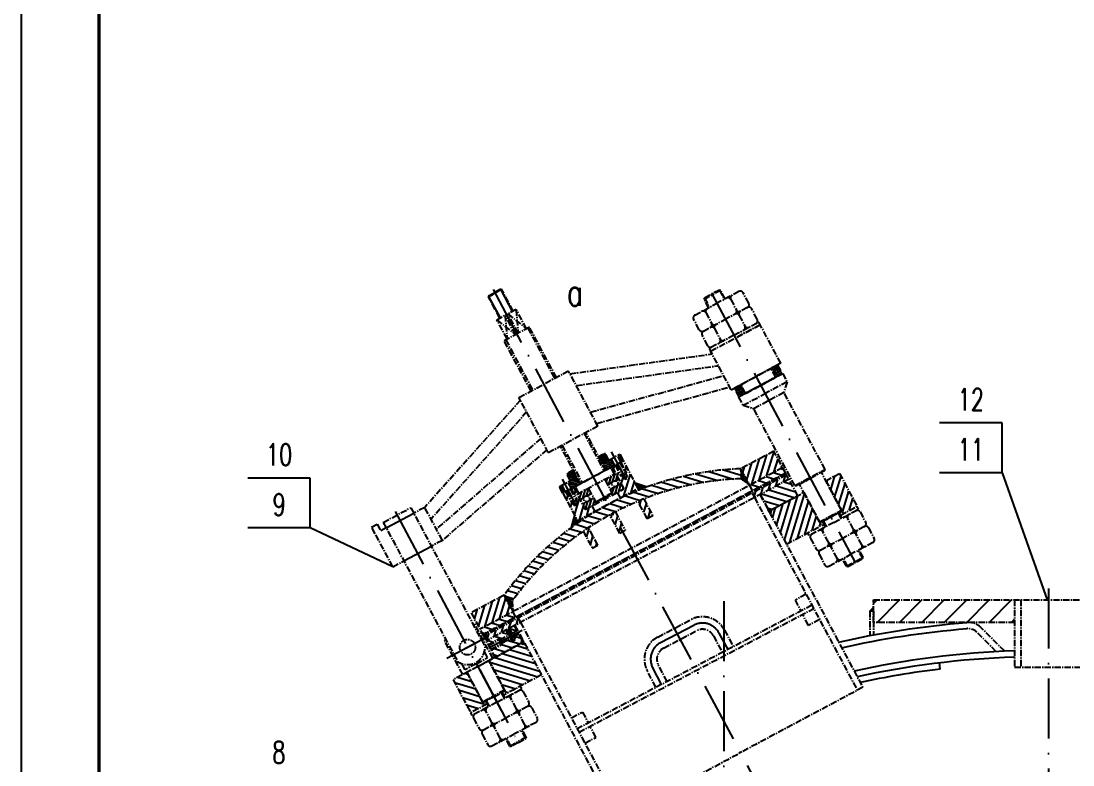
# Model space of a CAD drawing. Extents: x 16951 to 22201, y 5776 to 13201.
# Drawn here: x 16951 to 18636, y 10267 to 11459 of the extents above; entities that cross this region are included whole.
import ezdxf
from ezdxf.enums import TextEntityAlignment as Align

# ---------------------------------------------------------------- set-up
doc = ezdxf.new("R2010")
doc.units = 0
doc.header["$LTSCALE"] = 8
for name, pattern in [('ACAD_ISO02W100', [15, 12, -3]), ('ACAD_ISO10W100', [18, 12, -3, 0, -3]), ('CENTER', [2, 1.25, -0.25, 0.25, -0.25]), ('PHANTOM', [2.5, 1.25, -0.25, 0.25, -0.25, 0.25, -0.25])]:
    doc.linetypes.add(name, pattern=pattern)
for name, color, linetype in [('1', 1, 'Continuous'), ('2', 7, 'CENTER'), ('6', 7, 'PHANTOM'), ('HGJX', 2, 'CENTER'), ('K1', 4, 'Continuous'), ('sb', 1, 'Continuous'), ('tank', 1, 'Continuous'), ('tankx', 2, 'ACAD_ISO10W100'), ('tanky', 7, 'Continuous')]:
    doc.layers.add(name, color=color, linetype=linetype)
doc.styles.add('hzfs', font='simplex.shx', dxfattribs={"width": 0.7, "bigfont": 'hzfs.shx'})
doc.dimstyles.new('PVCAD$0', dxfattribs={"dimscale": 15, "dimtxt": 3, "dimasz": 3, "dimexe": 2, "dimexo": 1, "dimgap": 1, "dimtad": 1, "dimdec": 0, "dimzin": 0, "dimdsep": 46, "dimtxsty": 'hzfs', "dimcen": 2.5, "dimclrd": 4, "dimclre": 4, "dimadec": 0, "dimazin": 0, "dimtfac": 1, "dimtmove": 0, "dimatfit": 0, "dimfxl": 1, "dimarcsym": 0})
pattern_1 = [(163.092284, (26679.783, -2328.117), (-2.770166, -9.1132764), [])]
pattern_2 = [(73.092284, (26679.783, -2328.117), (-9.1132764, 2.770166), [])]

# ---------------------------------------------------------------- blocks, each defined once
blk = doc.blocks.new('*D217')
at = {"color": 4, "lineweight": -2}
for p, q in [((19353.8, 11442), (19814.5, 11442)), ((19789.5, 11404.5), (19789.5, 9191.7)), ((18551.3, 9154.2), (19814.5, 9154.2))]:
    blk.add_line(p, q, dxfattribs=at)
at = {"color": 4}
for points in [[(19783.2, 11404.5), (19795.7, 11404.5), (19789.5, 11442)], [(19783.2, 9191.7), (19795.7, 9191.7), (19789.5, 9154.2)]]:
    blk.add_solid(points, dxfattribs=at)
at = {"layer": 'Defpoints', "color": 0}
for p in [(19341.3, 11442), (18538.8, 9154.2), (19789.5, 9154.2)]:
    blk.add_point(p, dxfattribs=at)
at = {"color": 0, "insert": (19748.4, 10298.1), "char_height": 37.5, "attachment_point": 5, "rotation": 90, "style": 'hzfs'}
blk.add_mtext('(2288)', dxfattribs=at)

msp = doc.modelspace()

# ---------------------------------------------------------------- hatches: boundary and pattern name
h = msp.add_hatch()
h.set_pattern_fill('ANSI31', color=3, scale=3, angle=28.0923, style=0)
h.set_pattern_definition(pattern_2)
h.paths.add_polyline_path([(17671.8, 10511.2), (17685.9, 10484.7), (17738.8, 10513), (17724.7, 10539.4)])
h.paths.add_polyline_path([(18104, 10741.9), (18118.2, 10715.5), (18171.1, 10743.7), (18157, 10770.2)])
h = msp.add_hatch()
h.set_pattern_fill('ANSI31', color=256, angle=-61.9077, style=0)
h.set_pattern_definition([(343.092284, (3331.45, 5488.4847), (0.9233886, 3.0377588), [])])
h.paths.add_polyline_path([(17911.9, 10752.5), (17915.9, 10754.6), (17910.2, 10765.2), (17906.3, 10763.1)])
h.paths.add_polyline_path([(17818.8, 10702.8), (17822.8, 10705), (17817.2, 10715.5), (17813.2, 10713.4)])
h.paths.add_polyline_path([(17847.1, 10717.9), (17841.4, 10728.5), (17834.4, 10724.7), (17828.7, 10735.3), (17825.2, 10733.4), (17830.8, 10722.8), (17826.9, 10720.7), (17832.5, 10710.1)])
h.paths.add_polyline_path([(17882, 10750.2), (17887.7, 10739.6), (17902.2, 10747.3), (17896.6, 10757.9), (17892.6, 10755.8), (17886.9, 10766.4), (17883.4, 10764.5), (17889.1, 10753.9)])
h = msp.add_hatch()
h.set_pattern_fill('ANSI31', color=256, scale=3, angle=118.0923, style=0)
h.set_pattern_definition(pattern_1)
h.paths.add_polyline_path([(17685.9, 10484.7), (17690.6, 10475.9), (17743.5, 10504.1), (17738.8, 10513)])
h.paths.add_polyline_path([(18118.2, 10715.5), (18122.9, 10706.6), (18175.8, 10734.9), (18171.1, 10743.7)])
h = msp.add_hatch()
h.set_pattern_fill('ANSI31', color=256, scale=3, angle=28.0923, style=0)
h.set_pattern_definition(pattern_2)
h.paths.add_polyline_path([(17840.4, 10683.7), (17836.3, 10683.8), (17834, 10688.3), (17832.7, 10687.6), (17823.3, 10705.2), (17818.8, 10702.8), (17842.4, 10658.7), (17870.1, 10673.5), (17865.4, 10682.3), (17854.8, 10676.7), (17835.9, 10712), (17832.1, 10709.9), (17841.5, 10692.3), (17840.2, 10691.6), (17842.5, 10687.1)])
h.paths.add_polyline_path([(17939.4, 10710.5), (17915.9, 10754.6), (17910.9, 10752), (17920.3, 10734.3), (17919, 10733.6), (17921.4, 10729.2), (17919.2, 10725.8), (17915.2, 10725.9), (17912.8, 10730.3), (17911.5, 10729.6), (17902.1, 10747.3), (17897.7, 10744.9), (17916.5, 10709.6), (17905.9, 10704), (17910.6, 10695.2)])
h = msp.add_hatch()
h.set_pattern_fill('ANSI31', color=256, scale=3, angle=118.0923, style=0)
h.set_pattern_definition(pattern_1)
h.paths.add_polyline_path([(18104.6, 10725.9), (18104, 10741.9, 0.114353), (17890.9, 10684.6), (17898.4, 10670.5, -0.114353)])
h = msp.add_hatch()
h.set_pattern_fill('ANSI37', color=256, angle=28.0923, style=0)
h.set_pattern_definition([(253.092284, (12898.874, 24127.604), (3.0377588, -0.9233886), []), (343.092284, (12898.874, 24127.604), (0.9233886, 3.0377588), [])])
h.paths.add_polyline_path([(18118.2, 10715.5), (18104, 10741.9), (18104.6, 10725.9)])
h = msp.add_hatch()
h.set_pattern_fill('ANSI31', color=3, scale=3, angle=28.0923, style=0)
h.set_pattern_definition(pattern_2)
h.paths.add_polyline_path([(17692, 10473.2), (17695.8, 10466.2), (17750.9, 10495.6), (17747.2, 10502.7)])
h.paths.add_polyline_path([(18122.1, 10702.8), (18125.8, 10695.8), (18181, 10725.2), (18177.2, 10732.2)])
h = msp.add_hatch()
h.set_pattern_fill('ANSI31', color=256, scale=3, angle=118.0923, style=0)
h.set_pattern_definition(pattern_1)
h.paths.add_polyline_path([(17751.8, 10462.1), (17753.5, 10467.5), (17748.3, 10477.2), (17740.3, 10473), (17742.7, 10468.6), (17737.4, 10465.7), (17735, 10470.1), (17720.5, 10462.4), (17721.4, 10460.6), (17703.8, 10451.2), (17709.9, 10439.7)])
h.paths.add_polyline_path([(17695.8, 10466.2), (17699.1, 10460), (17716.7, 10469.4), (17717.7, 10467.7), (17732.2, 10475.4), (17728, 10483.4)])
h.paths.add_polyline_path([(17745.5, 10482.5), (17741.2, 10490.4), (17733.3, 10486.2), (17737.5, 10478.3)])
h.paths.add_polyline_path([(18135.6, 10700.9), (18147.8, 10678), (18153.2, 10676.4), (18195.1, 10698.7), (18181, 10725.2)])
h = msp.add_hatch()
h.set_pattern_fill('ANSI37', color=256, angle=28.0923, style=0)
h.set_pattern_definition([(253.092284, (12899.4256, 24127.8984), (3.0377588, -0.9233886), []), (343.092284, (12899.4256, 24127.8984), (0.9233886, 3.0377588), [])])
h.paths.add_polyline_path([(17940.9, 10707.9, -0.007187), (17954, 10712.9), (17934.6, 10719.5), (17939.4, 10710.5)])
h = msp.add_hatch()
h.set_pattern_fill('ANSI31', color=256, scale=3, angle=28.0923, style=0)
h.set_pattern_definition(pattern_2)
h.paths.add_polyline_path([(17954.1, 10661.9), (17962.9, 10666.6), (17948.5, 10693.6, 0.005318), (17939.2, 10689.8)])
h = msp.add_hatch()
h.set_pattern_fill('ANSI31', color=256, scale=3, angle=118.0923, style=0)
h.set_pattern_definition(pattern_1)
h.paths.add_polyline_path([(17898.4, 10670.5), (17890.9, 10684.6, 0.114353), (17724.7, 10539.4), (17737.7, 10530.1, -0.114353)])
h = msp.add_hatch()
h.set_pattern_fill('ANSI31', color=256, scale=3, angle=28.0923, style=0)
h.set_pattern_definition(pattern_2)
h.paths.add_polyline_path([(17898.4, 10670.5, 0.002644), (17894, 10668.1), (17910, 10638.3), (17914.4, 10640.7)])
h.paths.add_polyline_path([(17914.4, 10640.7), (17918.8, 10643), (17902.9, 10672.8, 0.002644), (17898.4, 10670.5)])
h = msp.add_hatch()
h.set_pattern_fill('ANSI37', color=256, angle=28.0923, style=0)
h.set_pattern_definition([(343.092284, (9499.6337, 22313.167), (-0.9233886, -3.0377588), []), (253.092284, (9499.6337, 22313.167), (-3.0377588, 0.9233886), [])])
h.paths.add_polyline_path([(17843.8, 10656.1, 0.007187), (17832.3, 10647.9), (17837.6, 10667.7), (17842.4, 10658.7)])
h = msp.add_hatch()
h.set_pattern_fill('ANSI31', color=256, scale=3, angle=28.0923, style=0)
h.set_pattern_definition(pattern_2)
h.paths.add_polyline_path([(17859.8, 10647.4, 0.005318), (17851.4, 10641.8), (17865.8, 10614.8), (17874.7, 10619.5)])
h = msp.add_hatch()
h.set_pattern_fill('ANSI37', color=256, angle=28.0923, style=0)
h.set_pattern_definition([(343.092284, (9500.1854, 22313.4614), (-0.9233886, -3.0377588), []), (253.092284, (9500.1854, 22313.4614), (-3.0377588, 0.9233886), [])])
h.paths.add_polyline_path([(17738.8, 10513), (17737.7, 10530.1), (17724.7, 10539.4)])
at = {"layer": '1'}
h = msp.add_hatch(dxfattribs=at)
h.set_pattern_fill('ANSI31', color=256, scale=3, angle=28.0923, style=0)
h.set_pattern_definition(pattern_2)
h.paths.add_polyline_path([(18204.8, 10703.9), (18153.2, 10676.4), (18151, 10669.8), (18177.1, 10621.1), (18233.1, 10651)])
h.paths.add_polyline_path([(18262.2, 10734.5), (18240.1, 10722.7), (18268.4, 10669.8), (18290.4, 10681.6)])
h = msp.add_hatch(dxfattribs=at)
h.set_pattern_fill('ANSI37', color=256, scale=0.25, angle=28.0923, style=0)
h.set_pattern_definition([(163.0922837, (23811.1701, -3859.317), (0.230847146, 0.7594397), []), (73.0922837, (23811.1701, -3859.317), (0.7594397, -0.230847146), [])])
h.paths.add_polyline_path([(18146.9, 10677.5), (18147.8, 10678), (18153.2, 10676.4), (18148.8, 10674)])
h.paths.add_polyline_path([(18148.8, 10674), (18153.2, 10676.4), (18151, 10669.8)])
h = msp.add_hatch(dxfattribs=at)
h.set_pattern_fill('ANSI31', color=256, scale=3, angle=28.0923, style=0)
h.set_pattern_definition([(163.092284, (23811.17, -3859.317), (2.770166, 9.1132764), [])])
h.paths.add_polyline_path([(17700.2, 10434.5), (17751.8, 10462.1), (17758.5, 10460.2), (17784.5, 10411.5), (17728.5, 10381.6)])
h.paths.add_polyline_path([(17642.9, 10403.9), (17664.9, 10415.7), (17693.2, 10362.8), (17671.1, 10351)])
h = msp.add_hatch(dxfattribs=at)
h.set_pattern_fill('ANSI37', color=256, scale=0.25, angle=28.0923, style=0)
h.set_pattern_definition([(73.0922837, (26679.7829, -2328.11685), (-0.7594397, 0.230847146), []), (163.0922837, (26679.7829, -2328.11685), (-0.230847146, -0.7594397), [])])
h.paths.add_polyline_path([(17754.3, 10468), (17753.5, 10467.5), (17751.8, 10462.1), (17756.2, 10464.4)])
h.paths.add_polyline_path([(17756.2, 10464.4), (17751.8, 10462.1), (17758.5, 10460.2)])
at = {"layer": '2'}
h = msp.add_hatch(dxfattribs=at)
h.set_pattern_fill('ANSI31', color=6, angle=28.0923, style=0)
h.set_pattern_definition([(73.092284, (26679.783, -2328.117), (-3.0377588, 0.9233886), [])])
h.paths.add_polyline_path([(18102.7, 10869.3), (18106.8, 10871.5), (18104, 10876.8), (18093.9, 10871.4), (18096.7, 10866.1), (18101.5, 10868.6, -0.170416)])
h.paths.add_polyline_path([(18159.5, 10899.6, -0.170416), (18160.8, 10900.3), (18165.5, 10902.8), (18162.7, 10908.1), (18152.5, 10902.7), (18155.4, 10897.4)])
h = msp.add_hatch(dxfattribs=at)
h.set_pattern_fill('ANSI31', color=6, angle=118.0923, style=0)
h.set_pattern_definition([(163.092284, (26679.783, -2328.117), (-0.9233886, -3.0377588), [])])
h.paths.add_polyline_path([(18098.6, 10862.6), (18101.4, 10857.3), (18111.6, 10862.7), (18108.7, 10868), (18104.6, 10865.8, -0.170416), (18103.3, 10865.1)])
h.paths.add_polyline_path([(18161.4, 10896.1), (18157.3, 10893.9), (18160.1, 10888.6), (18170.2, 10894), (18167.4, 10899.3), (18162.6, 10896.8, -0.170416)])
h = msp.add_hatch(dxfattribs=at)
h.set_pattern_fill('ANSI37', color=6, scale=0.5, angle=28.0923, style=0)
h.set_pattern_definition([(73.092284, (26679.7829, -2328.1169), (-1.5188794, 0.46169429), []), (163.092284, (26679.7829, -2328.1169), (-0.46169429, -1.5188794), [])])
h.paths.add_polyline_path([(17835.3, 10740), (17828.2, 10736.2), (17831.3, 10730.5), (17838.4, 10734.2)])
h.paths.add_polyline_path([(17831.3, 10730.5), (17834.4, 10724.7), (17841.4, 10728.5), (17838.4, 10734.2)])
h.paths.add_polyline_path([(17886, 10759.7), (17878.9, 10755.9), (17882, 10750.2), (17889.1, 10753.9)])
h.paths.add_polyline_path([(17875.9, 10761.6), (17878.9, 10755.9), (17886, 10759.7), (17882.9, 10765.4)])
h = msp.add_hatch(dxfattribs=at)
h.set_pattern_fill('ANSI31', color=6, scale=1.5, angle=28.0923, style=0)
h.set_pattern_definition([(73.092284, (26679.783, -2328.117), (-4.5566382, 1.3850829), [])])
h.paths.add_polyline_path([(17857.4, 10698.5), (17864.5, 10702.3), (17859.8, 10711.1), (17841.6, 10701.4), (17846.3, 10692.6), (17852.6, 10695.9, -0.308359)])
h.paths.add_polyline_path([(17873, 10686.4), (17868.3, 10695.2), (17861.2, 10691.4, -0.308359), (17856.4, 10688.9), (17850.1, 10685.5), (17854.8, 10676.7)])
h.paths.add_polyline_path([(17901.8, 10713.1), (17894.7, 10709.3), (17899.4, 10700.5), (17916.5, 10709.6), (17911.8, 10718.5), (17906.6, 10715.7, -0.308359)])
h.paths.add_polyline_path([(17903.3, 10734.3), (17886.2, 10725.2), (17891, 10716.4), (17898, 10720.2, -0.308359), (17902.8, 10722.7), (17908, 10725.5)])
h = msp.add_hatch(dxfattribs=at)
h.set_pattern_fill('ANSI37', color=0, scale=0.5, style=0)
h.set_pattern_definition([(45, (20245.0202, 5557.536), (-1.122532, 1.122532), []), (135, (20245.0202, 5557.536), (-1.122532, -1.122532), [])])
h.paths.add_polyline_path([(18316.8, 10519.6), (18310.8, 10513.7), (18316.8, 10513.7)])
at = {"layer": '6'}
h = msp.add_hatch(dxfattribs=at)
h.set_pattern_fill('ANSI31', color=256, scale=8, style=0)
h.set_pattern_definition([(45, (20245.02, 5557.536), (-17.96051, 17.96051), [])])
h.paths.add_polyline_path([(18466.6, 10495.7, -0.024623), (18469.6, 10495.7), (18542.8, 10495.7), (18542.8, 10531.7), (18316.8, 10531.7), (18316.8, 10495.7)])
h.paths.add_polyline_path([(18650.8, 10531.7), (18650.8, 10495.7), (18724.1, 10495.7, -0.024623), (18727.1, 10495.7), (18876.8, 10495.7), (18876.8, 10531.7)])

# ---------------------------------------------------------------- linework, layer by layer
for p, q in [((16950.5, 13201.2), (16950.5, 5776.2)), ((17738.2, 10994.2), (17719.8, 11028.6)), ((17718.7, 10983.8), (17700.4, 11018.2)), ((18522.6, 10735.3), (18595.1, 10531.7)), ((17934.6, 10719.5), (17954, 10712.9)), ((17939.4, 10710.5), (17940.9, 10707.9)), ((17837.6, 10667.7), (17832.3, 10647.9)), ((17842.4, 10658.7), (17843.8, 10656.1))]:
    msp.add_line(p, q)
at = {"layer": '2'}
for p, q in [((17719.3, 11029.5), (17709.6, 11024.3)), ((17720.7, 11029), (17710.1, 11023.4)), ((17719.3, 11029.5), (17720.7, 11029)), ((17739, 10994.6), (17720.7, 11029)), ((18069.6, 11028.4), (18057.6, 11022.1)), ((18071.6, 11027.8), (18058.4, 11020.8)), ((18100.9, 11025.9), (18065.7, 11007.1)), ((18071.6, 11027.8), (18069.6, 11028.4)), ((18078.9, 11014.1), (18071.6, 11027.8)), ((17699.5, 11017.7), (17710.1, 11023.4)), ((17699.9, 11019.1), (17699.5, 11017.7)), ((17717.9, 10983.3), (17699.5, 11017.7)), ((17699.9, 11019.1), (17709.6, 11024.3)), ((18045.1, 11013.7), (18058.4, 11020.8)), ((18045.1, 11013.7), (18045.7, 11015.7)), ((18052.4, 11000), (18045.1, 11013.7)), ((18045.7, 11015.7), (18057.6, 11022.1)), ((18087.9, 11013.3), (18096.8, 10996.5)), ((18116.7, 11007.1), (18107.7, 11023.9)), ((17743.9, 10997.2), (17728.4, 10989)), ((17760.4, 10966.4), (17743.9, 10997.2)), ((18030.4, 10988.2), (18065.7, 11007.1)), ((18048.1, 10992.1), (18057.1, 10975.3)), ((18114.6, 11000.3), (18079.3, 10981.5)), ((18130.3, 10981.5), (18121.4, 10998.3)), ((17713, 10980.7), (17728.4, 10989)), ((17729.5, 10949.9), (17713, 10980.7)), ((17742.7, 10956.9), (17726.3, 10987.8)), ((17747.1, 10959.3), (17730.6, 10990.2)), ((18037.3, 10964.7), (18028.3, 10981.5)), ((18044, 10962.7), (18079.3, 10981.5)), ((18093, 10955.9), (18132.7, 10977.1)), ((18101.5, 10987.7), (18110.5, 10970.9)), ((18135, 10972.7), (18132.7, 10977.1)), ((17724.6, 10947.3), (17744.9, 10958.1)), ((17765.2, 10968.9), (17744.9, 10958.1)), ((17808.4, 10888.1), (17765.2, 10968.9)), ((18055.6, 10930.3), (18135, 10972.7)), ((18061.8, 10966.5), (18070.7, 10949.7)), ((18135, 10972.7), (18095.3, 10951.5)), ((18168, 10910.9), (18135, 10972.7)), ((17767.8, 10866.5), (17724.6, 10947.3)), ((18050.9, 10939.1), (18042, 10955.9)), ((18093, 10955.9), (18053.3, 10934.7)), ((18055.6, 10930.3), (18095.3, 10951.5)), ((17830.1, 10894.1), (18058, 10925.9)), ((18053.3, 10934.7), (18055.6, 10930.3)), ((18088.6, 10868.6), (18055.6, 10930.3)), ((17840.2, 10875.3), (18068, 10907.1)), ((18168, 10910.9), (18128.3, 10889.8)), ((18162.7, 10908.1), (18152.5, 10902.7)), ((18162.7, 10908.1), (18170.2, 10894)), ((17827.8, 10898.5), (17788.1, 10877.3)), ((17874.9, 10810.3), (17827.8, 10898.5)), ((17862.8, 10832.8), (18076.6, 10891.1)), ((18088.6, 10868.6), (18128.3, 10889.8)), ((18170.2, 10894), (18101.4, 10857.3)), ((18104, 10876.8), (18152.5, 10902.7)), ((18135.8, 10875.6), (18171.1, 10894.5)), ((18160.1, 10888.6), (18152.5, 10902.7)), ((18155.4, 10897.4), (18159.5, 10899.6)), ((18161.4, 10896.1), (18157.3, 10893.9)), ((18160.8, 10900.3), (18165.5, 10902.8)), ((18167.4, 10899.3), (18162.6, 10896.8)), ((18171.1, 10894.5), (18178.2, 10881.2)), ((17748.4, 10856.1), (17788.1, 10877.3)), ((17872.5, 10814.7), (18086.2, 10873)), ((18093.9, 10871.4), (18104, 10876.8)), ((18135.8, 10875.6), (18100.5, 10856.8)), ((18111.6, 10862.7), (18104, 10876.8)), ((18111.6, 10862.7), (18135.8, 10875.6)), ((18160.1, 10888.6), (18135.8, 10875.6)), ((18160.1, 10888.6), (18135.8, 10875.6)), ((18178.2, 10881.2), (18142.9, 10862.4)), ((18178.2, 10881.2), (18173, 10864.3)), ((17795.5, 10767.9), (17748.4, 10856.1)), ((18101.4, 10857.3), (18093.9, 10871.4)), ((18096.7, 10866.1), (18101.5, 10868.6)), ((18103.3, 10865.1), (18098.6, 10862.6)), ((18100.5, 10856.8), (18107.6, 10843.6)), ((18102.7, 10869.3), (18106.8, 10871.5)), ((18108.7, 10868), (18104.6, 10865.8)), ((18107.6, 10843.6), (18142.9, 10862.4)), ((18173, 10864.3), (18148.8, 10851.4)), ((18239, 10740.8), (18173, 10864.3)), ((17750.7, 10851.7), (17597.5, 10680.1)), ((18107.6, 10843.6), (18124.5, 10838.4)), ((18124.5, 10838.4), (18148.8, 10851.4)), ((17760.8, 10832.9), (17607.5, 10661.3)), ((18190.4, 10714.9), (18124.5, 10838.4)), ((17874.9, 10810.3), (17835.2, 10789.1)), ((17783.4, 10790.4), (17616.1, 10645.3)), ((17795.5, 10767.9), (17835.2, 10789.1)), ((17887.7, 10739.6), (17855.5, 10799.9)), ((17793.1, 10772.3), (17625.7, 10627.2)), ((17847.1, 10717.9), (17814.9, 10778.2)), ((17875.9, 10761.6), (17882.9, 10765.4)), ((17878.9, 10755.9), (17886, 10759.7)), ((17882.9, 10765.4), (17889.1, 10753.9)), ((17886.9, 10766.4), (17883.4, 10764.5)), ((17892.6, 10755.8), (17886.9, 10766.4)), ((17892.6, 10755.8), (17910.2, 10765.2)), ((17902.2, 10747.3), (17896.6, 10757.9)), ((17911.9, 10752.5), (17906.3, 10763.1)), ((17910.2, 10765.2), (17915.9, 10754.6)), ((18157, 10770.2), (18104, 10741.9)), ((18175.8, 10734.9), (18157, 10770.2)), ((18171.1, 10743.7), (17685.9, 10484.7)), ((17915.9, 10754.6), (17818.8, 10702.8)), ((17915.9, 10754.6), (17818.8, 10702.8)), ((17828.2, 10736.2), (17835.3, 10740)), ((17896, 10744), (17867.4, 10728.7)), ((17882, 10750.2), (17889.1, 10753.9)), ((17887.7, 10739.6), (17882, 10750.2)), ((17901.7, 10733.5), (17896, 10744)), ((17897.7, 10744.9), (17916.5, 10709.6)), ((17904, 10748.3), (17915.7, 10726.2)), ((17910.1, 10751.6), (17921.9, 10729.5)), ((17939.4, 10710.5), (17915.9, 10754.6)), ((18122.9, 10706.6), (18104, 10741.9)), ((18104, 10741.9), (18104.6, 10725.9)), ((18190.4, 10714.9), (18239, 10740.8)), ((18238.3, 10738.8), (18215.4, 10726.5)), ((18238.3, 10738.8), (18239, 10740.8)), ((17690.6, 10475.9), (18175.8, 10734.9)), ((18175.8, 10734.9), (17690.6, 10475.9)), ((18177.2, 10732.2), (17692, 10473.2)), ((18181, 10725.2), (17695.8, 10466.2)), ((17813.2, 10713.4), (17830.8, 10722.8)), ((17825.2, 10733.4), (17828.7, 10735.3)), ((17830.8, 10722.8), (17825.2, 10733.4)), ((17828.2, 10736.2), (17834.4, 10724.7)), ((17838.4, 10734.2), (17831.3, 10730.5)), ((17834.4, 10724.7), (17841.4, 10728.5)), ((17838.7, 10713.4), (17867.4, 10728.7)), ((17847.1, 10717.9), (17841.4, 10728.5)), ((17841.6, 10701.4), (17903.3, 10734.3)), ((17899.4, 10700.5), (17886.2, 10725.2)), ((17902.8, 10722.7), (17908, 10725.5)), ((17920.9, 10734.6), (17912.1, 10729.9)), ((17921.9, 10729.5), (17915.7, 10726.2)), ((17915.7, 10726.2), (17919.8, 10726.1)), ((17921.9, 10729.5), (17919.8, 10726.1)), ((18104.6, 10725.9), (18118.2, 10715.5)), ((18195.1, 10698.7), (18175.8, 10734.9)), ((18215.4, 10726.5), (18192.5, 10714.3)), ((18197.8, 10717.1), (18215.4, 10726.5)), ((18265.3, 10675.5), (18233, 10736)), ((18240.1, 10722.7), (18262.2, 10734.5)), ((18240.1, 10722.7), (18268.4, 10669.8)), ((18262.2, 10734.5), (18290.4, 10681.6)), ((17818.8, 10702.8), (17813.2, 10713.4)), ((17813.2, 10713.4), (17818.8, 10702.8)), ((17822.8, 10705), (17817.2, 10715.5)), ((17824.6, 10705.9), (17836.3, 10683.8)), ((17832.5, 10710.1), (17826.9, 10720.7)), ((17830.8, 10709.2), (17842.5, 10687.1)), ((17835.9, 10712), (17854.8, 10676.7)), ((17844.3, 10702.9), (17838.7, 10713.4)), ((17842.4, 10658.7), (17939.4, 10710.5)), ((17854.8, 10676.7), (17916.5, 10709.6)), ((17873, 10686.4), (17859.8, 10711.1)), ((17891, 10716.4), (17898, 10720.2)), ((17894.7, 10709.3), (17901.8, 10713.1)), ((17906.6, 10715.7), (17911.8, 10718.5)), ((18190.4, 10714.9), (18192.5, 10714.3)), ((18230, 10656.7), (18197.8, 10717.1)), ((17818.8, 10702.8), (17842.4, 10658.7)), ((17832.7, 10687.6), (17841.5, 10692.3)), ((17846.3, 10692.6), (17852.6, 10695.9)), ((17850.1, 10685.5), (17856.4, 10688.9)), ((17857.4, 10698.5), (17864.5, 10702.3)), ((17861.2, 10691.4), (17868.3, 10695.2)), ((17871.6, 10689), (17884.8, 10696.1)), ((17871.6, 10689), (17872.9, 10688.6)), ((17885.3, 10695.2), (17872.9, 10688.6)), ((17898, 10703.2), (17884.8, 10696.1)), ((17885.3, 10695.2), (17897.6, 10701.8)), ((17898, 10703.2), (17897.6, 10701.8)), ((17905.9, 10704), (17910.6, 10695.2)), ((17954.1, 10661.9), (17939.2, 10689.8)), ((17948.5, 10693.6), (17962.9, 10666.6)), ((18122.1, 10702.8), (18125.8, 10695.8)), ((18125.8, 10695.8), (18290.7, 10387)), ((18134.7, 10700.5), (18299.5, 10391.7)), ((18147.8, 10678), (18135.6, 10700.9)), ((18148.8, 10674), (18204.8, 10703.9)), ((18153.2, 10676.4), (18195.1, 10698.7)), ((18204.8, 10703.9), (18233.1, 10651)), ((17531, 10656), (17575.1, 10679.5)), ((17575.1, 10679.5), (17694.1, 10456.7)), ((17597.5, 10680.1), (17579.8, 10670.7)), ((17625.7, 10627.2), (17597.5, 10680.1)), ((17836.3, 10683.8), (17842.5, 10687.1)), ((17836.3, 10683.8), (17840.4, 10683.7)), ((17842.5, 10687.1), (17840.4, 10683.7)), ((17865.4, 10682.3), (17870.1, 10673.5)), ((17902.9, 10672.8), (17918.8, 10643)), ((18146.9, 10677.5), (18147.8, 10678)), ((18147.8, 10678), (18146.9, 10677.5)), ((18153.2, 10676.4), (18147.8, 10678)), ((18153.2, 10676.4), (18147.8, 10678)), ((18153.2, 10676.4), (18151, 10669.8)), ((18230, 10656.7), (18265.3, 10675.5)), ((18248.4, 10664.8), (18264.7, 10673.5)), ((18261.6, 10671.9), (18248.4, 10664.8)), ((18261.6, 10671.9), (18248.4, 10664.8)), ((18253.1, 10656), (18292.8, 10677.2)), ((18266.3, 10663), (18261.6, 10671.9)), ((18263.9, 10667.4), (18290.4, 10681.6)), ((18264.7, 10673.5), (18265.3, 10675.5)), ((18292.8, 10677.2), (18290.4, 10681.6)), ((18295.1, 10672.8), (18304.1, 10656)), ((17531, 10656), (17650, 10433.1)), ((17910, 10638.3), (17894, 10668.1)), ((17962.9, 10666.6), (17954.1, 10661.9)), ((18253.1, 10656), (18213.4, 10634.8)), ((18230, 10656.7), (18232, 10656.1)), ((18248.4, 10664.8), (18232, 10656.1)), ((18235.1, 10657.7), (18248.4, 10664.8)), ((18239.8, 10648.9), (18235.1, 10657.7)), ((18284.2, 10645.4), (18275.3, 10662.2)), ((17512.4, 10648.3), (17521.2, 10653)), ((17518.1, 10637.7), (17512.4, 10648.3)), ((17546.3, 10584.8), (17518.1, 10637.7)), ((17521.2, 10653), (17526.9, 10642.4)), ((17535.7, 10647.1), (17526.9, 10642.4)), ((17851.4, 10641.8), (17865.8, 10614.8)), ((17874.7, 10619.5), (17859.8, 10647.4)), ((17918.8, 10643), (17910, 10638.3)), ((18177.1, 10621.1), (18237.5, 10653.3)), ((18213.4, 10634.8), (18211, 10639.2)), ((18244.5, 10624.2), (18235.6, 10641)), ((18302, 10649.2), (18266.7, 10630.4)), ((18308.8, 10647.2), (18317.7, 10630.4)), ((17625.7, 10627.2), (17608.1, 10617.8)), ((18215.7, 10630.4), (18224.7, 10613.6)), ((18231.4, 10611.6), (18266.7, 10630.4)), ((18315.7, 10623.6), (18280.4, 10604.8)), ((18297.9, 10619.8), (18288.9, 10636.6)), ((17865.8, 10614.8), (17874.7, 10619.5)), ((18229.4, 10604.8), (18238.3, 10588)), ((18245.1, 10586), (18280.4, 10604.8)), ((18258.2, 10598.6), (18249.2, 10615.4)), ((18300, 10600), (18293.6, 10611.9)), ((17546.3, 10584.8), (17564, 10594.2)), ((18273.5, 10585.8), (18267.1, 10597.7)), ((18273.5, 10585.8), (18300, 10600)), ((18275.5, 10585.2), (18299.4, 10597.9)), ((18299.4, 10597.9), (18300, 10600)), ((18273.5, 10585.8), (18275.5, 10585.2)), ((17724.7, 10539.4), (17671.8, 10511.2)), ((17743.5, 10504.1), (17724.7, 10539.4)), ((17724.7, 10539.4), (17737.7, 10530.1)), ((18208.6, 10540.9), (18190.9, 10531.6)), ((17737.7, 10530.1), (17738.8, 10513)), ((18217.9, 10523.3), (17841.9, 10325.1)), ((18190.9, 10531.6), (18200.2, 10513.9)), ((18310.8, 10513.7), (18316.8, 10519.6)), ((18316.8, 10495.7), (18316.8, 10531.7)), ((18316.8, 10531.7), (18876.8, 10531.7)), ((18542.8, 10531.7), (18542.8, 10423.7)), ((18552.8, 10531.7), (18552.8, 10423.7)), ((17671.8, 10511.2), (17690.6, 10475.9)), ((17747.2, 10502.7), (17750.9, 10495.6)), ((17844.8, 10319.8), (18220.8, 10518)), ((18212.4, 10490.9), (18203, 10508.6)), ((18316.8, 10513.7), (18310.8, 10513.7)), ((18310.8, 10513.7), (18310.8, 10474.7)), ((18316.8, 10513.7), (18316.8, 10475.8)), ((17675.4, 10491.6), (17677.6, 10492.8)), ((17706.8, 10438.1), (17677.6, 10492.8)), ((17737.5, 10478.3), (17733.3, 10486.2)), ((17753.5, 10467.5), (17741.2, 10490.4)), ((17742.1, 10490.9), (17906.9, 10182.1)), ((17750.9, 10495.6), (17915.7, 10186.9)), ((17970.8, 10472.1), (18023.8, 10500.1)), ((18230.1, 10500.3), (18212.4, 10490.9)), ((18542.8, 10495.7), (18316.8, 10495.7)), ((18466.4, 10495.7), (18466.4, 10495.7)), ((18526.8, 10449.5), (18489.3, 10487)), ((17690.6, 10475.9), (17709.9, 10439.7)), ((17721.4, 10460.6), (17716.7, 10469.4)), ((17717.7, 10467.7), (17732.2, 10475.4)), ((17720.5, 10462.4), (17735, 10470.1)), ((17732.2, 10475.4), (17728, 10483.4)), ((17732.2, 10475.4), (17740.3, 10473)), ((17735, 10470.1), (17737.5, 10478.3)), ((17737.4, 10465.7), (17735, 10470.1)), ((17735, 10470.1), (17737.4, 10465.7)), ((17737.4, 10465.7), (17742.7, 10468.6)), ((17737.5, 10478.3), (17745.5, 10482.5)), ((17740.3, 10473), (17748.3, 10477.2)), ((17742.7, 10468.6), (17740.3, 10473)), ((17980.1, 10454.4), (18033.2, 10482.4)), ((18060.2, 10474), (18074.2, 10447.5)), ((18077.9, 10483.4), (18091.9, 10456.8)), ((18513.4, 10448.8), (18482.2, 10480)), ((17631.3, 10468.1), (17629.1, 10466.9)), ((17658.3, 10412.2), (17629.1, 10466.9)), ((17756.2, 10464.4), (17642.9, 10403.9)), ((17699.8, 10458.7), (17717.4, 10468.1)), ((17703.1, 10452.5), (17720.7, 10461.9)), ((17709.9, 10439.7), (17751.8, 10462.1)), ((17751.8, 10462.1), (17753.5, 10467.5)), ((17751.8, 10462.1), (17758.5, 10460.2)), ((17753.5, 10467.5), (17754.3, 10468)), ((17680.2, 10429.5), (17698.3, 10439.2)), ((17682.6, 10425.1), (17706.8, 10438.1)), ((17698.3, 10439.2), (17693.1, 10448.8)), ((17725.4, 10387.3), (17700.2, 10434.5)), ((17700.2, 10434.5), (17728.5, 10381.6)), ((17662.1, 10419.9), (17657, 10429.5)), ((17682.6, 10425.1), (17658.3, 10412.2)), ((17680.2, 10429.5), (17662.1, 10419.9)), ((17968, 10391.5), (17954, 10418.1)), ((17985.7, 10400.9), (17971.7, 10427.4)), ((18423.6, 10420.9), (18422.4, 10430.8)), ((18542.8, 10423.7), (18650.8, 10423.7)), ((17642.9, 10403.9), (17671.1, 10351)), ((17690.1, 10368.5), (17664.9, 10415.7)), ((17664.9, 10415.7), (17693.2, 10362.8)), ((17784.5, 10411.5), (17724, 10379.3)), ((17725.4, 10387.3), (17707.8, 10377.9)), ((17708.5, 10376.6), (17724.8, 10385.3)), ((17713.2, 10367.8), (17752.9, 10389)), ((17725.4, 10387.3), (17724.8, 10385.3)), ((17752.9, 10389), (17750.5, 10393.4)), ((17755.2, 10384.6), (17764.2, 10367.8)), ((18299.5, 10391.7), (18103.2, 10286.9)), ((17713.2, 10367.8), (17673.5, 10346.6)), ((17690.1, 10368.5), (17707.8, 10377.9)), ((17690.1, 10368.5), (17692.1, 10367.9)), ((17708.5, 10376.6), (17692.1, 10367.9)), ((17699.9, 10360.7), (17695.2, 10369.5)), ((17726.4, 10374.8), (17721.7, 10383.7)), ((17744.3, 10357.2), (17735.4, 10374)), ((17697.6, 10365.1), (17671.1, 10351)), ((17673.5, 10346.6), (17671.1, 10351)), ((17704.6, 10336), (17695.7, 10352.8)), ((17762.1, 10361), (17726.8, 10342.2)), ((17768.9, 10359), (17777.8, 10342.2)), ((17832.6, 10342.8), (17850.3, 10352.1)), ((17850.3, 10352.1), (17859.6, 10334.4)), ((17675.8, 10342.2), (17684.8, 10325.4)), ((17691.5, 10323.4), (17726.8, 10342.2)), ((17775.8, 10335.5), (17740.5, 10316.6)), ((17758, 10331.6), (17749, 10348.4)), ((17689.5, 10316.6), (17698.4, 10299.8)), ((17705.2, 10297.8), (17740.5, 10316.6)), ((17718.3, 10310.4), (17709.3, 10327.2)), ((17760.1, 10311.8), (17753.7, 10323.7)), ((17871.8, 10311.4), (17862.4, 10329.1)), ((17733.6, 10297.6), (17727.2, 10309.6)), ((17733.6, 10297.6), (17746.8, 10304.7)), ((17747.5, 10303.4), (17735.6, 10297)), ((17760.1, 10311.8), (17746.8, 10304.7)), ((17747.5, 10303.4), (17759.5, 10309.7)), ((17760.1, 10311.8), (17759.5, 10309.7)), ((17854.1, 10302.1), (17871.8, 10311.4)), ((17733.6, 10297.6), (17735.6, 10297)), ((17906.9, 10182.1), (18102.4, 10286.5))]:
    msp.add_line(p, q, dxfattribs=at)
at = {"layer": '2', "color": 0}
for p, q in [((18069.6, 11028.4), (18077.6, 11013.4)), ((18045.7, 11015.7), (18053.7, 11000.7)), ((17743.9, 10997.2), (17747.1, 10959.3)), ((17713, 10980.7), (17742.7, 10956.9)), ((17726.3, 10987.8), (17729.5, 10949.9)), ((17730.6, 10990.2), (17760.4, 10966.4)), ((17762.6, 10967.5), (17805.7, 10886.7)), ((17727.3, 10948.7), (17770.4, 10867.9)), ((17852.8, 10798.5), (17885, 10738.2)), ((17817.5, 10779.7), (17849.7, 10719.3)), ((17902.7, 10747.6), (17912.1, 10729.9)), ((17911.5, 10752.3), (17920.9, 10734.6)), ((17823.3, 10705.2), (17832.7, 10687.6)), ((17832.1, 10709.9), (17841.5, 10692.3)), ((18265, 10662.3), (18260.3, 10671.2)), ((18241.2, 10649.6), (18236.5, 10658.4)), ((18299.4, 10597.9), (18292.3, 10611.2)), ((18275.5, 10585.2), (18268.5, 10598.4)), ((17699.1, 10460), (17716.7, 10469.4)), ((17703.8, 10451.2), (17721.4, 10460.6)), ((17701.3, 10361.4), (17696.6, 10370.3)), ((17725.1, 10374.1), (17720.4, 10383)), ((17759.5, 10309.7), (17752.4, 10323)), ((17735.6, 10297), (17728.6, 10310.3))]:
    msp.add_line(p, q, dxfattribs=at)
at = {"layer": '2', "color": 6}
msp.add_line((17878.9, 10755.9), (17886, 10759.7), dxfattribs=at)
at = {"layer": '2'}
for centre, radius in [((18161.1, 10898.2), 2.12), ((18103, 10867.2), 2.12), ((17902.3, 10717.9), 4.84), ((17856.9, 10693.7), 4.84), ((17666.1, 10456), 12.5)]:
    msp.add_circle(centre, radius, dxfattribs=at)
for centre, radius, start, end in [((18103.3, 11021.5), 5, 28.0923, 118.0923), ((18083.5, 11010.9), 5, 28.0923, 118.0923), ((18092.3, 11015.6), 5, 118.0923, 208.0923), ((18043.7, 10989.7), 5, 28.0923, 118.0923), ((18052.6, 10994.4), 5, 118.0923, 208.0923), ((18092.4, 10994.2), 5, 298.0923, 28.0923), ((18101.2, 10998.9), 5, 208.0923, 298.0923), ((18105.9, 10990), 5, 118.0923, 208.0923), ((18112.2, 11004.7), 5, 298.0923, 28.0923), ((18117, 10995.9), 5, 28.0923, 118.0923), ((18032.7, 10983.8), 5, 118.0923, 208.0923), ((18052.7, 10973), 5, 298.0923, 28.0923), ((18061.5, 10977.7), 5, 208.0923, 298.0923), ((18097.1, 10985.3), 5, 28.0923, 118.0923), ((18125.9, 10979.2), 5, 298.0923, 28.0923), ((18041.7, 10967.1), 5, 208.0923, 298.0923), ((18046.4, 10958.3), 5, 118.0923, 208.0923), ((18057.4, 10964.1), 5, 28.0923, 118.0923), ((18066.2, 10968.8), 5, 118.0923, 208.0923), ((18106.1, 10968.6), 5, 298.0923, 28.0923), ((18114.9, 10973.3), 5, 208.0923, 298.0923), ((18066.3, 10947.4), 5, 298.0923, 28.0923), ((18075.2, 10952.1), 5, 208.0923, 298.0923), ((18055.3, 10941.5), 5, 208.0923, 298.0923), ((18121.1, 10253.4), 488.8, 91.9978, 144.1867), ((18121.1, 10253.4), 472.8, 91.9978, 144.1867), ((18290.7, 10670.4), 5, 28.0923, 118.0923), ((18270.9, 10659.8), 5, 28.0923, 118.0923), ((18279.7, 10664.5), 5, 118.0923, 208.0923), ((18299.7, 10653.6), 5, 298.0923, 28.0923), ((18220.1, 10632.7), 5, 118.0923, 208.0923), ((18231.1, 10638.6), 5, 28.0923, 118.0923), ((18240, 10643.3), 5, 118.0923, 208.0923), ((18279.8, 10643), 5, 298.0923, 28.0923), ((18284.5, 10634.2), 5, 28.0923, 118.0923), ((18288.6, 10647.8), 5, 208.0923, 298.0923), ((18293.4, 10638.9), 5, 118.0923, 208.0923), ((18304.4, 10644.8), 5, 28.0923, 118.0923), ((18240.1, 10621.8), 5, 298.0923, 28.0923), ((18248.9, 10626.6), 5, 208.0923, 298.0923), ((18253.6, 10617.7), 5, 118.0923, 208.0923), ((18313.3, 10628.1), 5, 298.0923, 28.0923), ((18229.1, 10616), 5, 208.0923, 298.0923), ((18233.8, 10607.1), 5, 118.0923, 208.0923), ((18244.8, 10613), 5, 28.0923, 118.0923), ((18293.5, 10617.5), 5, 298.0923, 28.0923), ((18302.3, 10622.2), 5, 208.0923, 298.0923), ((18242.7, 10590.4), 5, 208.0923, 298.0923), ((18253.8, 10596.3), 5, 298.0923, 28.0923), ((18262.6, 10601), 5, 208.0923, 298.0923), ((18042.5, 10464.7), 40, 27.7915, 117.7915), ((18468.1, 10465.8), 30, 45, 94.7507), ((18468, 10465.8), 20, 45, 94.7231), ((17989.4, 10436.7), 40, 117.7915, 207.7915), ((18042.5, 10464.7), 20, 27.7915, 117.7915), ((17666.1, 10456), 28, 234.8578, 1.3268), ((17989.4, 10436.7), 20, 117.7915, 207.7915), ((17750.8, 10382.2), 5, 28.0923, 118.0923), ((17731, 10371.6), 5, 28.0923, 118.0923), ((17739.8, 10376.3), 5, 118.0923, 208.0923), ((17759.8, 10365.4), 5, 298.0923, 28.0923), ((17691.2, 10350.4), 5, 28.0923, 118.0923), ((17700.1, 10355.1), 5, 118.0923, 208.0923), ((17739.9, 10354.9), 5, 298.0923, 28.0923), ((17744.6, 10346), 5, 28.0923, 118.0923), ((17748.7, 10359.6), 5, 208.0923, 298.0923), ((17753.5, 10350.7), 5, 118.0923, 208.0923), ((17764.5, 10356.6), 5, 28.0923, 118.0923), ((17680.2, 10344.5), 5, 118.0923, 208.0923), ((17700.2, 10333.7), 5, 298.0923, 28.0923), ((17709, 10338.4), 5, 208.0923, 298.0923), ((17713.7, 10329.5), 5, 118.0923, 208.0923), ((17773.4, 10339.9), 5, 298.0923, 28.0923), ((17689.2, 10327.8), 5, 208.0923, 298.0923), ((17693.9, 10319), 5, 118.0923, 208.0923), ((17704.9, 10324.8), 5, 28.0923, 118.0923), ((17753.6, 10329.3), 5, 298.0923, 28.0923), ((17762.4, 10334), 5, 208.0923, 298.0923), ((17702.8, 10302.2), 5, 208.0923, 298.0923), ((17713.9, 10308.1), 5, 298.0923, 28.0923), ((17722.7, 10312.8), 5, 208.0923, 298.0923)]:
    msp.add_arc(centre, radius, start, end, dxfattribs=at)
at = {"layer": 'HGJX', "linetype": 'ACAD_ISO10W100', "ltscale": 2}
for p, q in [((17920.9, 10724), (17896.9, 10768.9)), ((17840.9, 10682.7), (17818.1, 10725.5)), ((17975.4, 10463.3), (18028.5, 10491.2)), ((17632.7, 10438.2), (17698, 10473.1)), ((17701.4, 10455.6), (17753.6, 10483.4)), ((17740.5, 10466.4), (17730.6, 10484.8)), ((18069, 10478.7), (18083, 10452.2)), ((17651.2, 10448.1), (17682.6, 10464.8)), ((17679.4, 10431.1), (17720.2, 10354.6)), ((17976.9, 10396.2), (17962.9, 10422.7))]:
    msp.add_line(p, q, dxfattribs=at)
at = {"layer": 'HGJX', "linetype": 'ACAD_ISO02W100', "ltscale": 2}
for p, q in [((17535.7, 10647.1), (17579.8, 10670.7)), ((17564, 10594.2), (17608.1, 10617.8))]:
    msp.add_line(p, q, dxfattribs=at)
at = {"layer": 'HGJX', "linetype": 'ACAD_ISO10W100', "ltscale": 2}
for centre, start, end in [((18042.5, 10464.7), 27.7915, 117.7915), ((17989.4, 10436.7), 117.7915, 207.7915)]:
    msp.add_arc(centre, 30, start, end, dxfattribs=at)
at = {"layer": 'K1', "const_width": 5}
msp.add_lwpolyline([(22075.5, 5901.2), (22075.5, 12888.7), (17075.5, 12888.7), (17075.5, 5901.2)], close=True, dxfattribs=at)
at = {"layer": 'sb', "extrusion": (0, 0, -1)}
for major_axis, ratio, start_param, end_param in [((810, 0), 0.506173, 4.284626, 4.550273), ((800, 0), 0.5, 4.285494, 4.548626)]:
    msp.add_ellipse((18596.8, 10091.1), major_axis=major_axis, ratio=ratio, start_param=start_param, end_param=end_param, dxfattribs=at)
at = {"layer": 'tank'}
for major_axis, ratio, start_param, end_param in [((-760, 0), 0.506579, 4.783502, 5.134047), ((-750, 0), 0.5, 4.784451, 5.133032)]:
    msp.add_ellipse((18596.8, 10066.1), major_axis=major_axis, ratio=ratio, start_param=start_param, end_param=end_param, dxfattribs=at)
msp.add_open_spline([(18423.6, 10420.9), (18401.1, 10418.2), (18378.8, 10415), (18336.1, 10407.7), (18315.6, 10403.7), (18295.5, 10399.2)], degree=3, knots=[4.9471559, 4.9471559, 4.9471559, 4.9471559, 5.0403092, 5.0403092, 5.1290521, 5.1290521, 5.1290521, 5.1290521], dxfattribs=at)
at = {"layer": 'tankx'}
for p, q in [((17707, 11029.2), (18128.7, 10239.2)), ((18057.6, 11022.1), (18287.4, 10591.6)), ((17549.9, 10673.7), (17749.4, 10299.9)), ((18596.8, 10549.9), (18596.8, 9273.7)), ((18076.8, 10529.6), (18076.8, 10146.6))]:
    msp.add_line(p, q, dxfattribs=at)
at = {"layer": 'tanky'}
for p, q in [((18522.6, 10815.3), (18422.6, 10815.3)), ((18522.6, 10735.3), (18522.6, 10815.3)), ((17414.1, 10727), (17314.1, 10727)), ((17414.1, 10647), (17414.1, 10727)), ((18522.6, 10735.3), (18422.6, 10735.3)), ((17414.1, 10647), (17314.1, 10647)), ((17546.3, 10584.8), (17414.1, 10647))]:
    msp.add_line(p, q, dxfattribs=at)

# ---------------------------------------------------------------- texts
at = {"layer": 'tanky', "style": 'hzfs', "width": 0.7}
msp.add_text('a', height=43.8, dxfattribs=at).set_placement((17838, 11024.8), align=Align.MIDDLE)
for s, p in [('12', (18472.6, 10835.3)), ('11', (18472.6, 10755.3)), ('10', (17364.1, 10747)), ('9', (17364.1, 10667)), ('8', (17363.8, 10269.9))]:
    msp.add_text(s, height=35, dxfattribs=at).set_placement(p, align=Align.CENTER)

# ---------------------------------------------------------------- dimensions: what is measured, and where the dimension line sits
dim = msp.add_linear_dim(base=(19789.5, 9154.2), p1=(19341.3, 11442), p2=(18538.8, 9154.2), angle=90, text='(<>)', dimstyle='PVCAD$0', override={"dimscale": 12.5})
dim.commit()
dim.dimension.update_dxf_attribs({"geometry": '*D217', "text_midpoint": (19789.5, 10298.1), "dimtype": 160})

doc.saveas('drawing.dxf')
